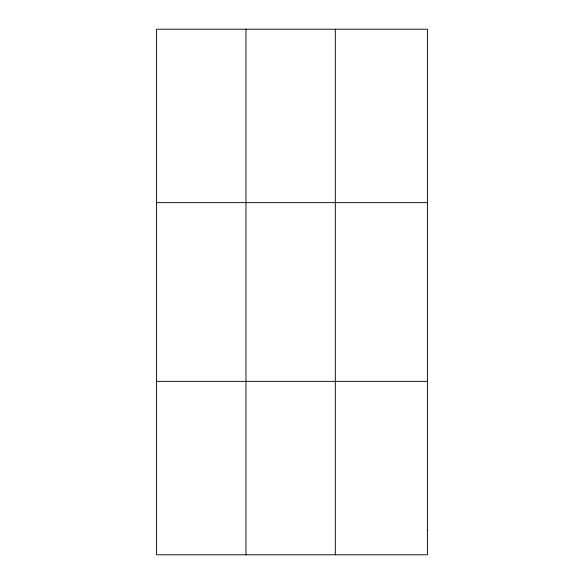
<?xml version="1.0" encoding="UTF-8"?>
<svg xmlns="http://www.w3.org/2000/svg" width="584" height="584" viewBox="0 0 584 584"><rect width="100%" height="100%" fill="white"/><g stroke="black" fill="none" stroke-linecap="round" stroke-linejoin="round"><path stroke-width="0.88" d="M245.959 554.8L245.959 29.2M335.333 554.8L335.333 29.2M156.592 202.648L427.408 202.648M156.592 381.352L427.408 381.352M427.408 530.024L427.408 554.8L156.592 554.8L156.592 29.2L427.408 29.2L427.408 530.024"/></g></svg>
